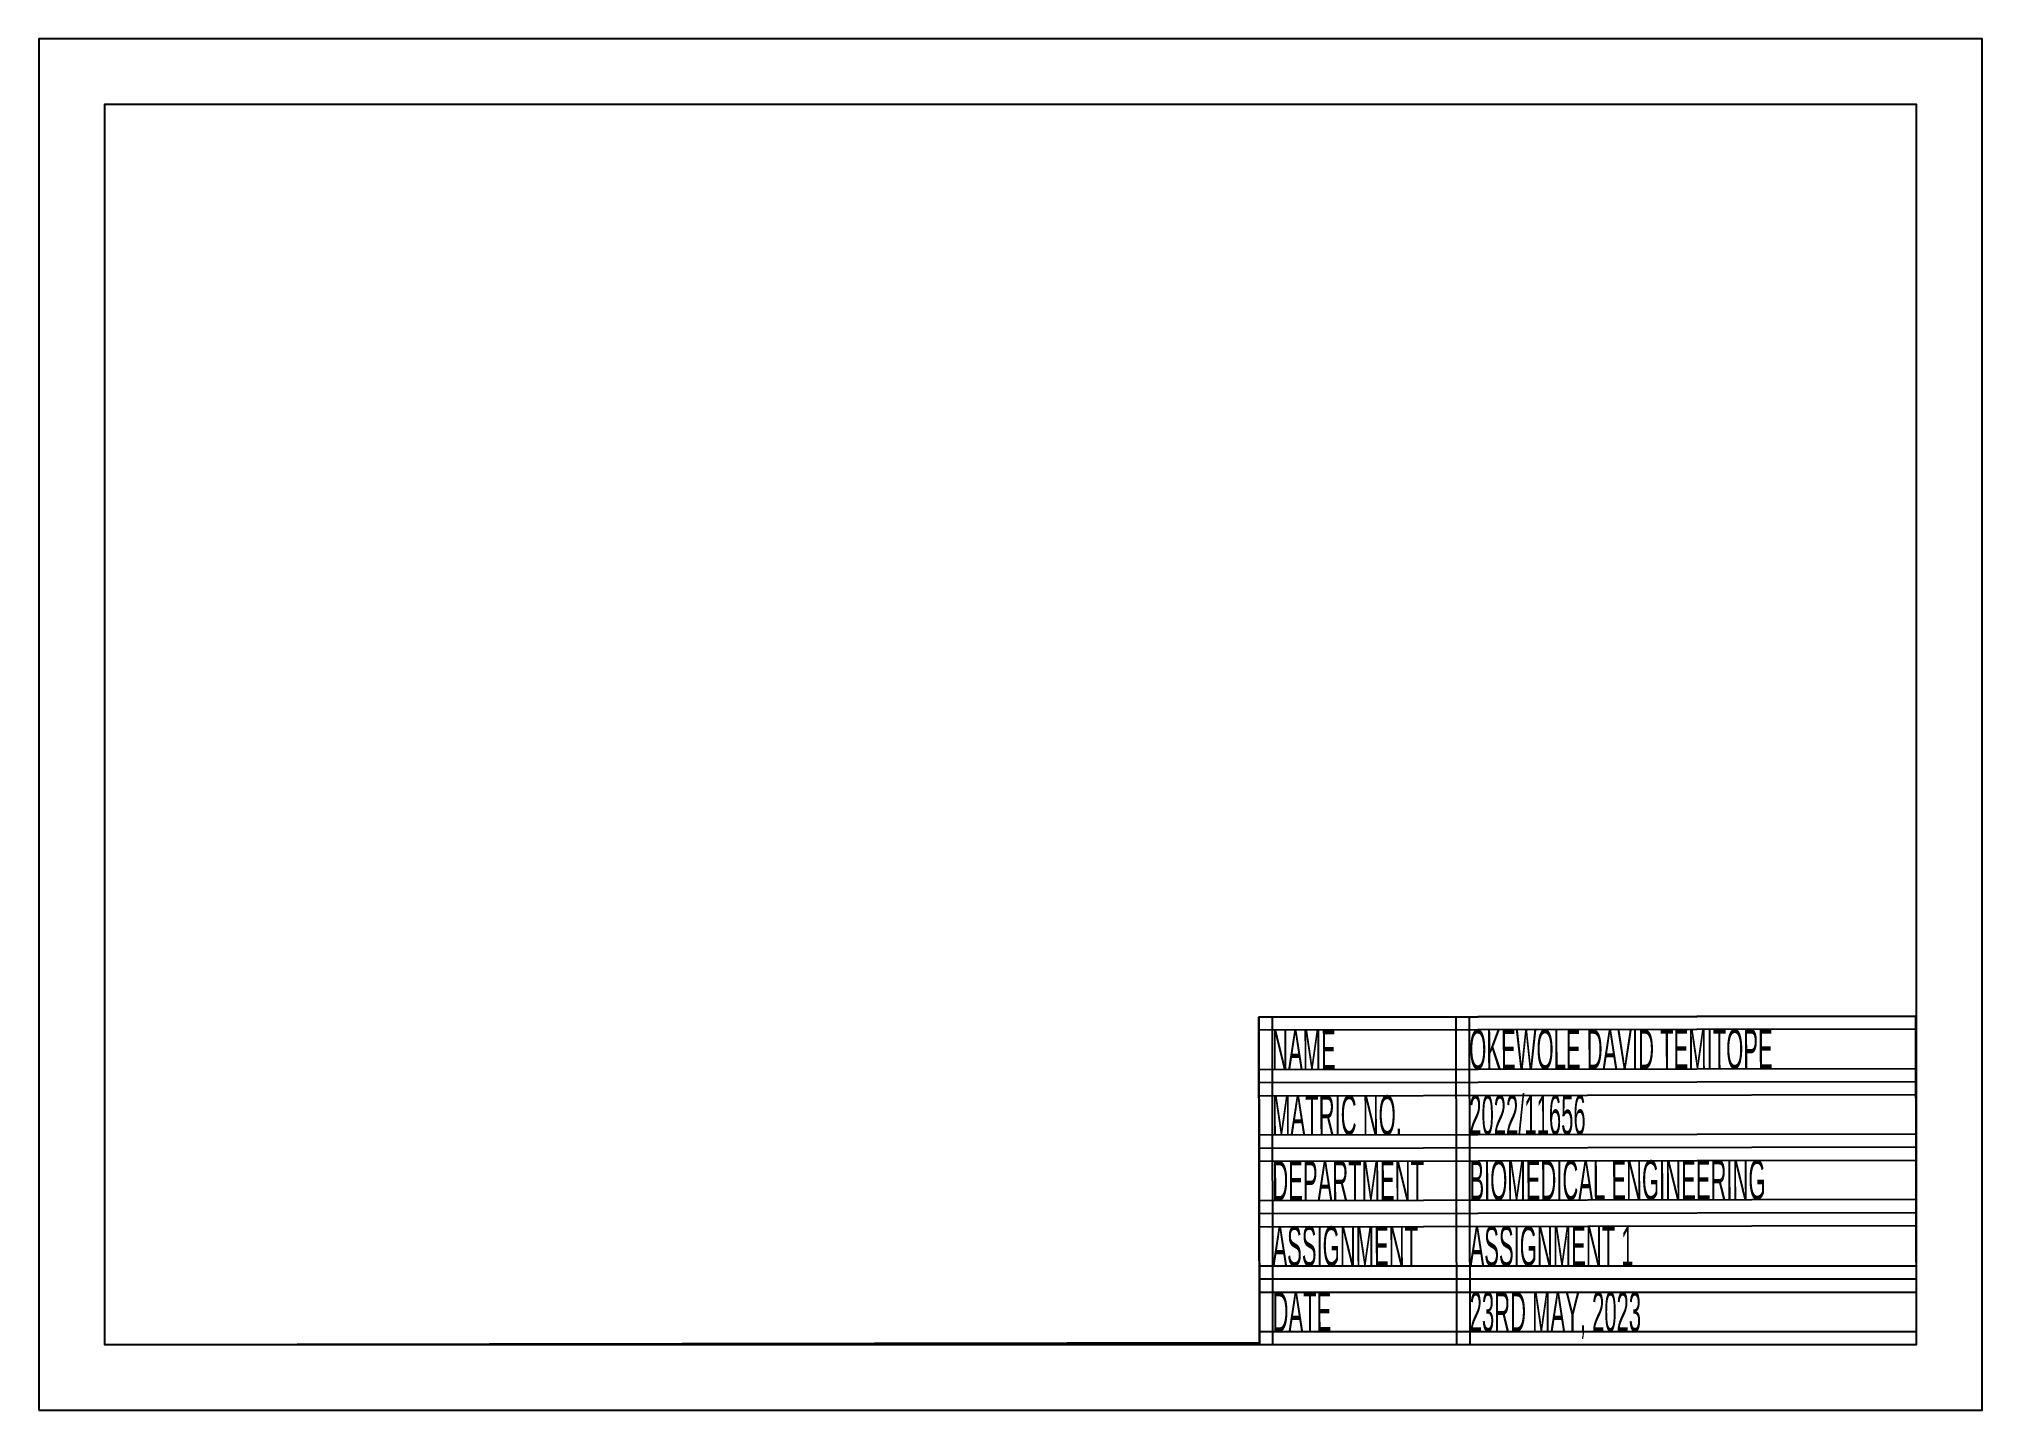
# Paper-space layout 'Layout2-Layout1' of a CAD drawing. Header units: millimetres. Extents: x -20 to 276, y -7 to 202.
import ezdxf

# ---------------------------------------------------------------- set-up
doc = ezdxf.new("R2010")
doc.units = ezdxf.units.MM
doc.styles.add('TITLE BLOCK', font='arial.ttf', dxfattribs={"width": 0.4, "height": 6})

psp = doc.layouts.new('Layout2-Layout1')

# ---------------------------------------------------------------- linework, layer by layer
for p, q in [((265.97, 53.43), (165.97, 53.26)), ((165.97, 53.26), (166.06, 3.43)), ((167.97, 53.26), (168.06, 3.43)), ((195.97, 53.31), (196.06, 3.48)), ((197.97, 53.31), (198.06, 3.49)), ((266.06, 3.43), (265.97, 53.43)), ((265.98, 51.43), (165.98, 51.26)), ((165.99, 45.29), (265.99, 45.46)), ((165.99, 43.29), (265.99, 43.46)), ((165.99, 41.29), (265.99, 41.47)), ((166, 35.33), (266, 35.5)), ((166, 35.33), (266, 35.5)), ((166.01, 33.33), (266.01, 33.5)), ((166.01, 31.33), (266.01, 31.5)), ((166.02, 25.36), (266.02, 25.53)), ((166.02, 23.36), (266.02, 23.53)), ((166.03, 21.36), (266.03, 21.53)), ((166.04, 15.4), (266.06, 15.4)), ((166.04, 13.4), (266.06, 13.4)), ((166.04, 11.4), (266.06, 11.4)), ((166.04, 5.4), (266.06, 5.4))]:
    psp.add_line(p, q)
for points in [[(-19.73, -6.57), (276.06, -6.57), (276.06, 202.21), (-19.73, 202.21)], [(-9.73, 3.43), (266.06, 3.43), (266.06, 192.21), (-9.73, 192.21)], [(-9.73, 192.21), (-9.73, 3.43), (166.06, 3.74), (165.97, 53.26), (266.06, 53.43), (266.06, 192.21)]]:
    psp.add_lwpolyline(points, close=True)
for p in [(165.99, 43.29), (166.01, 33.33), (166.02, 23.36), (166.04, 13.4)]:
    psp.add_point(p)

# ---------------------------------------------------------------- texts
at = {"style": 'TITLE BLOCK', "width": 0.4}
for s, p in [('NAME', (167.99, 45.29)), ('OKEWOLE DAVID TEMITOPE', (197.99, 45.35)), ('MATRIC NO.', (168, 35.33)), ('2022/11656', (198, 35.38)), ('DEPARTMENT', (168.02, 25.36)), ('BIOMEDICAL ENGINEERING', (198.02, 25.42)), ('ASSIGNMENT', (168.04, 15.4)), ('DATE', (168.06, 5.4))]:
    psp.add_text(s, height=6, rotation=0.0999, dxfattribs=at).set_placement(p)
psp.add_text('ASSIGNMENT 1', height=6, dxfattribs=at).set_placement((198.04, 15.4))
at = {"insert": (198.06, 11.4), "char_height": 6, "attachment_point": 1, "style": 'TITLE BLOCK'}
psp.add_mtext('23RD MAY, 2023', dxfattribs=at)

# ---------------------------------------------------------------- viewports
at = {"layer": '0'}
vp = psp.add_viewport(center=(128.16, 97.82), size=(275.79, 188.778), view_center_point=(218.089, 163.122), view_height=196.36847, dxfattribs=at)
vp.dxf.flags = 0x10000  # cut along an outline
vp.dxf.clipping_boundary_handle = psp.add_lwpolyline([(-9.73, 192.21), (-9.73, 3.43), (166.06, 3.74), (165.97, 53.26), (266.06, 53.43), (266.06, 192.21)], format="xyb", close=True, dxfattribs={"invisible": 1}).dxf.handle

doc.saveas('drawing.dxf')
